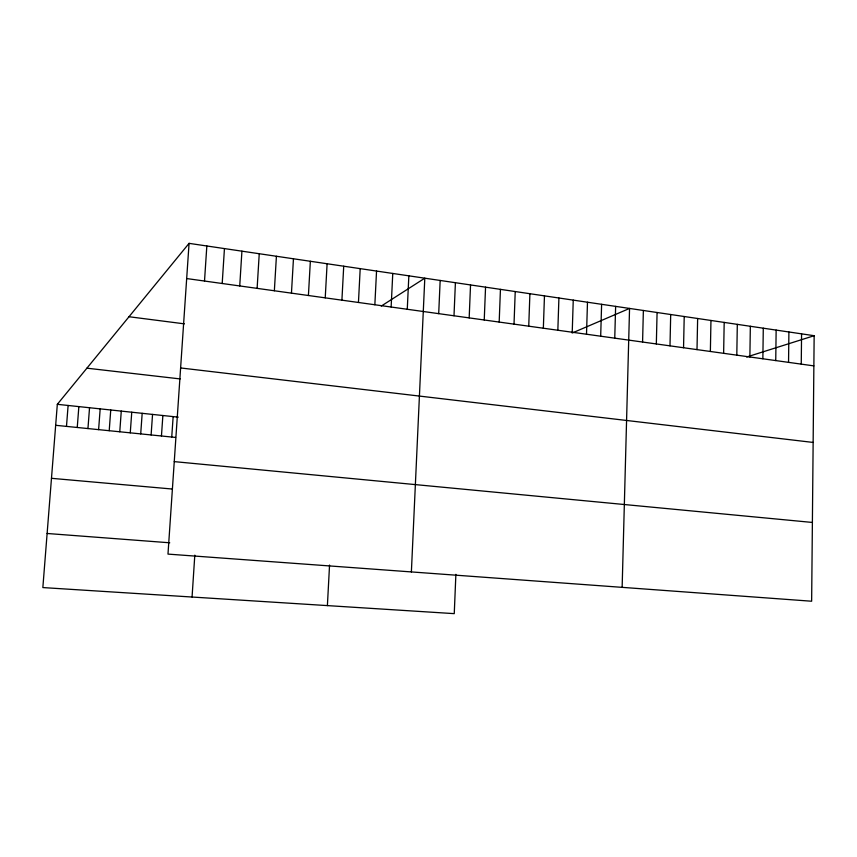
<?xml version="1.0" encoding="UTF-8"?>
<svg xmlns="http://www.w3.org/2000/svg" width="857" height="857" viewBox="0 0 857 857"><rect width="100%" height="100%" fill="white"/><g stroke="black" fill="none" stroke-linecap="round" stroke-linejoin="round"><path stroke-width="1.29" d="M814.15 335.708L811.643 601.228L167.983 554.104L189.065 243.356L814.15 335.708L746.661 357.005M801.252 364.129L801.574 333.844M775.746 360.583L776.142 330.084M788.547 362.361L788.901 331.97M762.859 358.783L763.287 328.188M749.875 356.983L750.346 326.281M723.629 353.33L724.186 322.414M736.806 355.162L737.309 324.353M710.367 351.477L710.956 320.464M697.009 349.613L697.641 318.493M669.992 345.853L670.699 314.508M683.543 347.738L684.218 316.512M656.333 343.957L657.083 312.505M642.579 342.039L643.371 310.48M614.748 338.161L615.637 306.377M622.139 587.356L629.552 308.434L572.155 333.019M600.682 336.201L601.614 304.31M586.509 334.23L587.484 302.221M572.23 332.237L573.247 300.121M543.349 328.22L544.463 295.858M557.843 330.234L558.914 298M528.737 326.185L529.905 293.715M514.018 324.139L515.228 291.541M499.181 322.071L500.445 289.366M469.175 317.893L470.536 284.942M484.237 319.993L485.555 287.159M453.996 315.772L455.41 282.703M455.881 574.329L454.253 613.644L42.85 587.57L57.323 404.322L189.065 243.356M438.698 313.651L440.166 280.453M411.381 571.919L424.804 278.182L381.29 306.056M407.268 309.27L408.853 275.825M391.135 307.02L392.763 273.458M374.852 304.76L376.544 271.058M358.451 302.467L360.197 268.637M341.911 300.164L343.721 266.206M327.395 605.599L329.549 565.063M308.413 295.504L310.352 261.278M325.232 297.85L327.106 263.752M291.455 293.148L293.458 258.782M274.358 290.759L276.415 256.264M257.121 288.359L259.243 253.726M239.735 285.938L241.92 251.165M222.199 283.496L224.448 248.584M204.512 281.032L206.837 245.98M192.064 597.018L194.807 555.165M161.448 435.988L162.873 415.506M171.743 437.027L173.146 416.598M140.709 433.899L142.176 413.32M151.111 434.949L152.546 414.413M119.766 431.778L121.276 411.103M130.264 432.839L131.753 412.217M109.214 430.707L110.746 409.989M87.95 428.564L89.535 407.739M98.609 429.636L100.173 408.864M66.482 426.39L68.11 405.468M77.248 427.482L78.855 406.604M47.124 533.483L169.74 542.792M51.474 478.313L172.086 489.015M174.26 461.623L812.393 522.449M55.662 425.297L175.589 437.424M57.323 404.322L178.256 417.145M86.9 368.178L180.174 378.923M180.613 367.953L813.143 442.437M129.011 316.736L184.394 323.85M186.676 278.557L813.861 365.885"/></g></svg>
